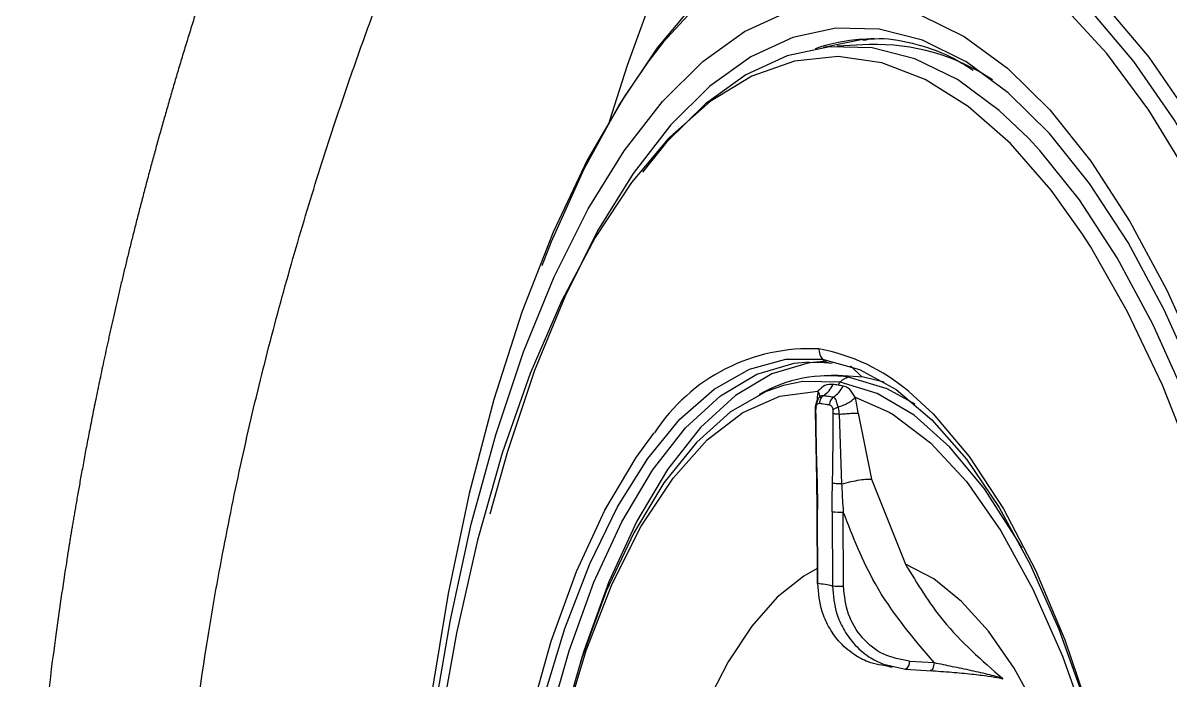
# Model space of a CAD drawing. Extents: x 525 to 613, y 487 to 635.
# Drawn here: x 598.548 to 600.127, y 550.723 to 551.628 of the extents above; entities that cross this region are included whole.
import ezdxf

# ---------------------------------------------------------------- set-up
doc = ezdxf.new("R2010")
doc.units = 0
doc.header["$MEASUREMENT"] = 0
doc.layers.add('1', color=4, linetype='Continuous')
doc.layers.add('STD TEST', color=3, linetype='Continuous')

# ---------------------------------------------------------------- blocks, each defined once
blk = doc.blocks.new('2023 VANGUARD')
at = {"layer": '1', "color": 3, "linetype": 'Continuous', "lineweight": 25}
for p, q in [((30.7426, -41.0856), (30.7528, -41.085)), ((30.7529, -41.0929), (30.7089, -41.0952)), ((30.7429, -41.5502), (30.7272, -41.5354)), ((30.7098, -41.5482), (30.6909, -41.5489)), ((30.7098, -41.5482), (30.7448, -41.5505)), ((30.7448, -41.5505), (30.7734, -41.5573)), ((30.7336, -41.5784), (30.7805, -41.599)), ((30.6836, -41.5793), (30.6835, -41.5793)), ((30.6782, -41.5971), (30.6801, -41.6933)), ((30.7113, -41.6019), (30.7149, -41.6979)), ((30.7377, -41.6002), (30.7559, -41.6914)), ((30.6801, -41.6933), (30.6809, -41.7324)), ((30.7559, -41.6914), (30.8026, -41.8082)), ((30.6809, -41.7324), (30.6807, -41.7325)), ((30.6807, -41.7325), (30.6811, -41.8348)), ((30.682, -41.8351), (30.6817, -41.7329)), ((30.7019, -41.7361), (30.7022, -41.8384)), ((30.7175, -41.8388), (30.7171, -41.7365)), ((30.8081, -41.9417), (30.8421, -41.9439)), ((30.7727, -41.9462), (30.8026, -41.9527)), ((30.78, -41.9491), (30.7844, -41.9499)), ((30.803, -41.9527), (30.8381, -41.955))]:
    blk.add_line(p, q, dxfattribs=at)
at = {"layer": '1', "color": 3, "linetype": 'Continuous', "lineweight": 25, "flags": 128}
for points in [[(31.0814, -40.3812), (31.0209, -40.3834), (30.9512, -40.3988), (30.8826, -40.4281), (30.8155, -40.471), (30.7503, -40.5273), (30.6873, -40.5966), (30.627, -40.6786), (30.5698, -40.7727), (30.5159, -40.8784), (30.4657, -40.9949), (30.4195, -41.1218), (30.3948, -41.1992)], [(30.6975, -40.9134), (30.6916, -40.9151), (30.6312, -40.9408), (30.5723, -40.98), (30.5153, -41.0324), (30.4607, -41.0976), (30.4089, -41.1751), (30.3602, -41.2644), (30.3152, -41.3646), (30.302, -41.3977)], [(31.5398, -42.8138), (31.536, -42.6557), (31.5268, -42.4981), (31.5123, -42.3421), (31.4926, -42.1889), (31.4678, -42.0398), (31.4382, -41.8957), (31.4039, -41.7579), (31.3652, -41.6274), (31.3224, -41.5052), (31.2758, -41.3921), (31.2259, -41.2891), (31.1729, -41.197), (31.1173, -41.1164), (31.0594, -41.048), (30.9999, -40.9923), (30.939, -40.9496), (30.8772, -40.9204), (30.8151, -40.9049), (30.7531, -40.9031), (30.6975, -40.9134)], [(31.5621, -42.8135), (31.5583, -42.6548), (31.5491, -42.4966), (31.5345, -42.3401), (31.5147, -42.1864), (31.4899, -42.0367), (31.4601, -41.8922), (31.4257, -41.7539), (31.3869, -41.6229), (31.3439, -41.5002), (31.2972, -41.3868), (31.2471, -41.2834), (31.1939, -41.191), (31.1381, -41.1101), (31.0801, -41.0415), (31.0203, -40.9855), (30.9592, -40.9427), (30.8972, -40.9134), (30.8972, -40.9134)], [(31.5198, -42.8133), (31.5158, -42.6522), (31.5062, -42.4917), (31.491, -42.3329), (31.4704, -42.1772), (31.4445, -42.0259), (31.4135, -41.88), (31.3777, -41.7409), (31.3374, -41.6097), (31.2928, -41.4873), (31.2444, -41.3749), (31.1926, -41.2732), (31.1377, -41.1831), (31.0801, -41.1054), (31.0205, -41.0406)], [(30.5256, -41.028), (30.469, -41.0898), (30.448, -41.1171)], [(30.3661, -41.3191), (30.4154, -41.2392), (30.4683, -41.1712), (30.5237, -41.1163), (30.5813, -41.075), (30.6405, -41.0478)], [(30.8229, -41.0518), (30.8835, -41.0817), (30.9432, -41.1255), (31.0015, -41.1829), (31.0578, -41.2534), (31.1117, -41.3364), (31.1627, -41.4311), (31.2103, -41.5368), (31.2543, -41.6526), (31.2941, -41.7774), (31.3295, -41.9102), (31.3602, -42.05), (31.3858, -42.1954), (31.4063, -42.3452), (31.4213, -42.4982), (31.4308, -42.6531), (31.4347, -42.8085)], [(30.8855, -41.1161), (30.8264, -41.0871), (30.7667, -41.0717), (30.707, -41.0704), (30.6479, -41.0831), (30.59, -41.1098), (30.5336, -41.1502), (30.4794, -41.2039), (30.4277, -41.2705), (30.3789, -41.3494), (30.3336, -41.4401), (30.2921, -41.5416), (30.2547, -41.6531), (30.2305, -41.7393)], [(30.7597, -41.0848), (30.7442, -41.0858), (30.69, -41.097)], [(30.9722, -41.2219), (30.9317, -41.1835), (30.8742, -41.1412), (30.8158, -41.1124), (30.7569, -41.0973), (30.6982, -41.096), (30.64, -41.1086), (30.5829, -41.1348), (30.5275, -41.1745), (30.474, -41.2274), (30.4408, -41.2684)], [(30.448, -41.1171), (30.4153, -41.1647), (30.3647, -41.2521), (30.3178, -41.3513), (30.2748, -41.4614), (30.2362, -41.5817), (30.2023, -41.711), (30.1733, -41.8485), (30.1494, -41.9929), (30.1309, -42.1431), (30.1179, -42.2979), (30.1173, -42.3069)], [(31.0464, -41.3542), (31.0034, -41.2936), (30.9472, -41.2291), (30.8892, -41.178), (30.83, -41.1409), (30.77, -41.118), (30.7099, -41.1096), (30.6502, -41.1158), (30.5913, -41.1364), (30.534, -41.1714), (30.4785, -41.2204), (30.4762, -41.2228)], [(31.4252, -42.8064), (31.4214, -42.6543), (31.4121, -42.5027), (31.3974, -42.353), (31.3774, -42.2063), (31.3523, -42.064), (31.3223, -41.9272), (31.2877, -41.7972), (31.2487, -41.675), (31.2057, -41.5617), (31.159, -41.4583), (31.1091, -41.3656), (31.0563, -41.2844), (31.0012, -41.2154), (30.9442, -41.1592), (30.8858, -41.1163), (30.8855, -41.1161)], [(30.4762, -41.2228), (30.4256, -41.2829), (30.3756, -41.3585), (30.329, -41.4463), (30.2862, -41.5456), (30.2476, -41.6555), (30.2136, -41.7751), (30.1845, -41.9032), (30.1605, -42.0386), (30.1418, -42.1802), (30.1287, -42.3267), (30.1211, -42.4767), (30.1193, -42.6288)], [(31.4054, -42.8053), (31.4016, -42.6556), (31.3925, -42.5063), (31.378, -42.3589), (31.3583, -42.2145), (31.3336, -42.0743), (31.304, -41.9397), (31.2699, -41.8117), (31.2315, -41.6914), (31.1891, -41.5798), (31.1432, -41.478), (31.0941, -41.3867), (31.0421, -41.3067), (30.9879, -41.2388), (30.9722, -41.2219)], [(30.1122, -42.624), (30.1139, -42.4693), (30.1213, -42.3168), (30.1342, -42.1677), (30.1526, -42.0233), (30.1763, -41.8848), (30.2051, -41.7533), (30.2387, -41.6301), (30.2769, -41.5162), (30.3193, -41.4125), (30.3656, -41.3199), (30.3661, -41.3191)], [(31.3828, -42.8051), (31.3789, -42.6522), (31.3693, -42.4998), (31.3541, -42.3494), (31.3334, -42.2023), (31.3075, -42.0599), (31.2765, -41.9234), (31.2408, -41.7941), (31.2006, -41.6732), (31.1564, -41.5617), (31.1085, -41.4607), (31.0573, -41.3711), (31.0464, -41.3542)], [(30.3801, -43.5397), (30.3445, -43.4411), (30.313, -43.334), (30.286, -43.2196), (30.2639, -43.0994), (30.2468, -42.9748), (30.235, -42.8471), (30.2286, -42.718), (30.2277, -42.5888), (30.2323, -42.4612), (30.2424, -42.3366), (30.2578, -42.2165), (30.2783, -42.1022), (30.3038, -41.9952), (30.3338, -41.8967), (30.3681, -41.8078), (30.4063, -41.7296), (30.4479, -41.663), (30.4923, -41.6088), (30.5392, -41.5675), (30.588, -41.5398), (30.638, -41.5259), (30.6887, -41.526)], [(30.2429, -42.6532), (30.2449, -42.5207), (30.2527, -42.3907), (30.2664, -42.2649), (30.2855, -42.1447), (30.3101, -42.0318), (30.3396, -41.9274), (30.3739, -41.8331), (30.4123, -41.7498), (30.4545, -41.6788), (30.4999, -41.6208), (30.5479, -41.5766), (30.598, -41.5468), (30.6495, -41.5317), (30.67, -41.5299)], [(30.6907, -41.5292), (30.6702, -41.531), (30.6187, -41.5461), (30.5686, -41.5759), (30.5205, -41.6201), (30.4751, -41.6781), (30.433, -41.7492), (30.3945, -41.8324), (30.3603, -41.9268), (30.3552, -41.9428)], [(30.6887, -41.526), (30.7395, -41.5401), (30.7898, -41.568), (30.839, -41.6094), (30.8866, -41.6638), (30.9319, -41.7305), (30.9745, -41.8089), (31.0138, -41.8979), (31.0494, -41.9965), (31.0809, -42.1037), (31.1079, -42.218), (31.13, -42.3382), (31.1471, -42.4628), (31.1589, -42.5905), (31.1653, -42.7197), (31.1662, -42.8488), (31.1652, -42.8947)], [(30.6347, -41.5622), (30.6112, -41.5705), (30.5621, -41.5986), (30.5149, -41.6408), (30.4703, -41.6965), (30.4287, -41.7651), (30.3908, -41.8457), (30.357, -41.9372), (30.3278, -42.0386), (30.3256, -42.0474)], [(30.7128, -41.5577), (30.6616, -41.5568), (30.6347, -41.5622)], [(30.9632, -41.7863), (30.9566, -41.7746), (30.9115, -41.7045), (30.8639, -41.6471), (30.8146, -41.6031), (30.764, -41.5732), (30.7128, -41.5577)], [(30.8159, -41.5881), (30.7774, -41.5667), (30.7259, -41.5511)], [(30.3324, -42.0293), (30.3634, -41.927), (30.3991, -41.8356), (30.4391, -41.7561), (30.4828, -41.6897), (30.5296, -41.6373), (30.5789, -41.5996), (30.63, -41.5772), (30.6823, -41.5702)], [(30.8074, -41.5707), (30.8409, -41.6015), (30.8905, -41.6602), (30.9376, -41.7322), (30.9816, -41.8166), (31.0219, -41.9123), (31.0581, -42.0182), (31.0897, -42.1329), (31.1163, -42.255), (31.1376, -42.3829), (31.1532, -42.515), (31.163, -42.6497), (31.167, -42.7853)], [(30.7805, -41.599), (30.7859, -41.6022), (30.8372, -41.6411), (30.8868, -41.6947), (30.9341, -41.7622), (30.9783, -41.8427), (31.0189, -41.9351), (31.0554, -42.0382), (31.0871, -42.1505)], [(30.2168, -42.6527), (30.2188, -42.5179), (30.2268, -42.3857), (30.2407, -42.2577), (30.2602, -42.1355), (30.2852, -42.0206), (30.3152, -41.9145), (30.35, -41.8186), (30.3891, -41.7339), (30.432, -41.6616), (30.457, -41.6276)], [(30.6807, -41.7325), (30.6807, -41.7326), (30.681, -41.7327), (30.6817, -41.7329)], [(30.681, -41.8144), (30.663, -41.8246), (30.6263, -41.8539), (30.5913, -41.8935), (30.5585, -41.9429), (30.5283, -42.0014), (30.501, -42.0685), (30.477, -42.1433)], [(31.0192, -42.0876), (31.0161, -42.0798), (30.9854, -42.0114), (30.9522, -41.9515), (30.9169, -41.9006), (30.8799, -41.8595), (30.8417, -41.8285), (30.8026, -41.8082)], [(30.682, -41.8351), (30.6813, -41.835), (30.6811, -41.8348), (30.6811, -41.8348)]]:
    blk.add_lwpolyline(points, dxfattribs=at)
at = {"layer": '1', "color": 3, "linetype": 'Continuous', "lineweight": 25}
for centre, radius, start, end in [((30.7626, -41.3462), 0.2614, 94.389, 108.7931), ((30.7621, -41.3805), 0.2877, 56.1431, 91.849), ((30.6712, -41.7673), 0.2557, 87.2258, 146.8789), ((30.7036, -41.5125), 0.0201, 178.1612, 222.1491), ((30.6375, -41.7687), 0.2608, 49.356, 79.8463), ((30.7013, -41.5146), 0.017, 222.308, 271.6513), ((30.6976, -41.7412), 0.1922, 81.5403, 120.0672), ((30.7284, -41.5709), 0.0205, 139.9281, 153.9081), ((30.6802, -41.7477), 0.1882, 78.7735, 80.8696), ((30.7267, -41.5691), 0.0181, 92.6422, 140.6506), ((30.7122, -41.6287), 0.1079, 264.4901, 272.5755), ((30.6696, -41.9771), 0.1425, 76.7537, 84.9924), ((30.7126, -41.7309), 0.1079, 264.4901, 272.5755), ((30.7977, -41.9435), 0.0106, 299.1018, 9.7629), ((30.8031, -41.9511), 0.00169, 255.0432, 260.5019), ((30.8372, -41.9532), 0.00169, 254.836, 260.5007)]:
    blk.add_arc(centre, radius, start, end, dxfattribs=at)
for points, knots in [([(31.7065, -42.2299), (31.6938, -42.1092), (31.678, -41.9897), (31.6406, -41.7565), (31.6193, -41.6437), (31.5715, -41.4256), (31.545, -41.3203), (31.5015, -41.1681), (31.4862, -41.1181), (31.4547, -41.0211), (31.4385, -40.9742), (31.3885, -40.8379), (31.3533, -40.753), (31.2976, -40.6347), (31.2786, -40.5968), (31.2396, -40.524), (31.2196, -40.489), (31.1179, -40.3236), (31.0326, -40.2219), (30.9202, -40.1323), (30.8973, -40.1162), (30.8515, -40.0883), (30.8286, -40.0764), (30.7596, -40.047), (30.7134, -40.0355), (30.6437, -40.0304), (30.6204, -40.0308), (30.5737, -40.0356), (30.5502, -40.0401), (30.4801, -40.0597), (30.4342, -40.0809), (30.3438, -40.1389), (30.2993, -40.1757), (30.2337, -40.2429), (30.212, -40.2674), (30.1694, -40.32), (30.1485, -40.348), (30.0465, -40.4966), (29.9721, -40.6425), (29.9054, -40.8154)], [0, 0, 0, 0, 0.0625, 0.0625, 0.125, 0.125, 0.1875, 0.1875, 0.21875, 0.21875, 0.25, 0.25, 0.3125, 0.3125, 0.34375, 0.34375, 0.375, 0.375, 0.5, 0.5, 0.53125, 0.53125, 0.5625, 0.5625, 0.625, 0.625, 0.65625, 0.65625, 0.6875, 0.6875, 0.75, 0.75, 0.8125, 0.8125, 0.84375, 0.84375, 0.875, 0.875, 1, 1, 1, 1]), ([(30.9544, -40.2888), (30.9691, -40.2969), (30.9974, -40.3122), (31.0398, -40.3465), (31.0781, -40.3833), (31.1128, -40.4218), (31.1566, -40.4761), (31.2096, -40.5526), (31.2587, -40.637), (31.2936, -40.7036), (31.3213, -40.7596), (31.3562, -40.836), (31.3981, -40.937), (31.4427, -41.0576), (31.4883, -41.1971), (31.5331, -41.3535), (31.578, -41.5352), (31.6213, -41.7444), (31.6616, -41.9822), (31.6817, -42.1542), (31.6922, -42.2438)], [0, 0, 0, 0, 0.061239, 0.117362, 0.162011, 0.197964, 0.231506, 0.306184, 0.368605, 0.390899, 0.420517, 0.459418, 0.507678, 0.565533, 0.621394, 0.683788, 0.752393, 0.827662, 0.910271, 1, 1, 1, 1]), ([(29.9054, -40.8154), (29.9027, -40.8229), (29.8972, -40.838), (29.8891, -40.8607), (29.8811, -40.8832), (29.8732, -40.9057), (29.8655, -40.9281), (29.858, -40.9504), (29.8506, -40.9725), (29.8433, -40.9945), (29.8362, -41.0164), (29.8293, -41.0381), (29.8225, -41.0597), (29.8158, -41.0811), (29.8093, -41.1023), (29.803, -41.1233), (29.7968, -41.1442), (29.7908, -41.1648), (29.7849, -41.1853), (29.7791, -41.2055), (29.7735, -41.2255), (29.7681, -41.2452), (29.7628, -41.2647), (29.7577, -41.2839), (29.7527, -41.3028), (29.7479, -41.3214), (29.7432, -41.3398), (29.7386, -41.3579), (29.7342, -41.3756), (29.7299, -41.3931), (29.7258, -41.4103), (29.7218, -41.4271), (29.7179, -41.4437), (29.7142, -41.4599), (29.7106, -41.4759), (29.7071, -41.4915), (29.7038, -41.5067), (29.7005, -41.5217), (29.6974, -41.5363), (29.6944, -41.5506), (29.6915, -41.5645), (29.6887, -41.5781), (29.686, -41.5913), (29.6834, -41.6042), (29.681, -41.6168), (29.6786, -41.629), (29.6763, -41.6408), (29.6741, -41.6523), (29.6721, -41.6634), (29.6701, -41.6741), (29.6682, -41.6845), (29.6664, -41.6945), (29.6647, -41.7042), (29.663, -41.7134), (29.6615, -41.7223), (29.66, -41.7308), (29.6586, -41.7389), (29.6573, -41.7467), (29.6561, -41.754), (29.6549, -41.761), (29.6538, -41.7676), (29.6528, -41.7738), (29.6519, -41.7796), (29.651, -41.785), (29.6502, -41.79), (29.6494, -41.7946), (29.6488, -41.7989), (29.6428, -41.8368), (29.629, -41.9308), (29.6145, -42.0547), (29.6006, -42.2088), (29.5918, -42.3528), (29.5876, -42.5162), (29.5882, -42.6625), (29.5933, -42.8094), (29.601, -42.93), (29.609, -43.0237), (29.6157, -43.091), (29.6232, -43.1578), (29.6316, -43.2243), (29.6408, -43.2903), (29.6509, -43.3559), (29.6617, -43.4211), (29.6733, -43.4858), (29.6856, -43.5502), (29.6987, -43.6142), (29.7125, -43.6777), (29.7269, -43.7407), (29.742, -43.803), (29.7576, -43.8645), (29.7737, -43.925), (29.7903, -43.9846), (29.8072, -44.0432), (29.8246, -44.1009), (29.8423, -44.1578), (29.8604, -44.2137), (29.8787, -44.2688), (29.8974, -44.323), (29.9162, -44.3764), (29.9353, -44.4288), (29.9546, -44.4805), (29.9676, -44.5142), (29.9741, -44.531)], [0, 0, 0, 0, 0.007666, 0.015229, 0.02269, 0.030048, 0.037305, 0.044461, 0.051516, 0.058471, 0.065326, 0.07208, 0.078735, 0.085291, 0.091747, 0.098105, 0.104363, 0.110522, 0.116583, 0.122544, 0.128405, 0.134158, 0.139803, 0.14534, 0.15077, 0.156094, 0.161312, 0.166424, 0.171432, 0.176335, 0.181133, 0.185828, 0.190419, 0.194906, 0.199291, 0.203572, 0.20775, 0.211826, 0.215799, 0.21967, 0.223438, 0.227104, 0.230667, 0.234128, 0.237488, 0.240744, 0.243899, 0.246951, 0.249902, 0.252749, 0.255495, 0.258138, 0.260678, 0.263116, 0.265452, 0.267684, 0.269814, 0.271841, 0.273765, 0.275587, 0.277305, 0.27892, 0.280431, 0.28184, 0.283145, 0.284346, 0.285444, 0.286439, 0.313851, 0.358143, 0.380475, 0.429378, 0.464908, 0.500564, 0.536472, 0.572339, 0.588948, 0.605504, 0.622021, 0.638508, 0.654978, 0.671441, 0.687907, 0.704388, 0.720892, 0.737432, 0.754017, 0.770631, 0.787235, 0.803793, 0.820271, 0.836688, 0.85306, 0.869399, 0.885714, 0.902013, 0.918307, 0.934603, 0.950912, 0.967242, 0.983601, 1, 1, 1, 1]), ([(30.1641, -44.3782), (30.1609, -44.3702), (30.1544, -44.3544), (30.1449, -44.3305), (30.1354, -44.3066), (30.1261, -44.2828), (30.117, -44.2591), (30.1079, -44.2354), (30.0991, -44.2119), (30.0904, -44.1884), (30.0818, -44.165), (30.0734, -44.1417), (30.0651, -44.1186), (30.057, -44.0955), (30.049, -44.0725), (30.0412, -44.0497), (30.0335, -44.027), (30.026, -44.0044), (30.0187, -43.982), (30.0115, -43.9597), (30.0045, -43.9375), (29.9976, -43.9155), (29.9908, -43.8937), (29.9843, -43.872), (29.9779, -43.8504), (29.9716, -43.8291), (29.9655, -43.8079), (29.9595, -43.7869), (29.9537, -43.7661), (29.948, -43.7454), (29.9425, -43.7249), (29.9371, -43.7047), (29.9319, -43.6846), (29.9268, -43.6648), (29.9218, -43.6452), (29.9171, -43.6259), (29.9124, -43.6068), (29.9079, -43.588), (29.9036, -43.5695), (29.8994, -43.5512), (29.8953, -43.5333), (29.8914, -43.5156), (29.8876, -43.4982), (29.8839, -43.4811), (29.8804, -43.4643), (29.877, -43.4478), (29.8737, -43.4315), (29.8705, -43.4156), (29.8675, -43.4), (29.8646, -43.3847), (29.8617, -43.3697), (29.859, -43.355), (29.8564, -43.3406), (29.8539, -43.3265), (29.8515, -43.3127), (29.8492, -43.2992), (29.847, -43.286), (29.8448, -43.2732), (29.8428, -43.2606), (29.8409, -43.2484), (29.839, -43.2365), (29.8372, -43.2249), (29.8355, -43.2137), (29.8339, -43.2027), (29.8323, -43.1921), (29.8308, -43.1818), (29.8294, -43.1718), (29.8281, -43.1622), (29.8268, -43.1528), (29.8256, -43.1438), (29.8245, -43.1352), (29.8234, -43.1268), (29.8223, -43.1188), (29.8214, -43.1111), (29.8205, -43.1038), (29.8196, -43.0968), (29.8188, -43.0901), (29.818, -43.0837), (29.8173, -43.0777), (29.8166, -43.072), (29.816, -43.0667), (29.8154, -43.0617), (29.8149, -43.057), (29.8144, -43.0527), (29.814, -43.0487), (29.8136, -43.045), (29.8051, -42.9676), (29.7924, -42.8148), (29.786, -42.5867), (29.7919, -42.36), (29.8099, -42.1364), (29.8356, -41.9451), (29.8636, -41.7856), (29.8904, -41.6563), (29.9202, -41.5307), (29.9529, -41.4089), (29.9878, -41.2911), (30.0172, -41.2003), (30.0398, -41.1343), (30.0551, -41.0911), (30.0705, -41.0486), (30.086, -41.007), (30.0964, -40.9799), (30.1017, -40.9664)], [0, 0, 0, 0, 0.008579, 0.017051, 0.025417, 0.03368, 0.041839, 0.049898, 0.057858, 0.065719, 0.073483, 0.081151, 0.088725, 0.096205, 0.103593, 0.110888, 0.118093, 0.125208, 0.132234, 0.139171, 0.14602, 0.152782, 0.159457, 0.166046, 0.172549, 0.178967, 0.1853, 0.191549, 0.19772, 0.203808, 0.209813, 0.215732, 0.221564, 0.227306, 0.232957, 0.238515, 0.24398, 0.24935, 0.254624, 0.2598, 0.264879, 0.269862, 0.27475, 0.279542, 0.28424, 0.288843, 0.293353, 0.297769, 0.302092, 0.306323, 0.310461, 0.314508, 0.318462, 0.322326, 0.326098, 0.329778, 0.333368, 0.336867, 0.340276, 0.343594, 0.346822, 0.349959, 0.353007, 0.355964, 0.358831, 0.361608, 0.364296, 0.366893, 0.3694, 0.371817, 0.374145, 0.376382, 0.37853, 0.380588, 0.382555, 0.384433, 0.38622, 0.387918, 0.389525, 0.391042, 0.392469, 0.393806, 0.395053, 0.396209, 0.397275, 0.39825, 0.399136, 0.459164, 0.519343, 0.579041, 0.638856, 0.699148, 0.736725, 0.774168, 0.811567, 0.84908, 0.886805, 0.924526, 0.939613, 0.954699, 0.96979, 0.984889, 1, 1, 1, 1]), ([(30.744, -41.0868), (30.7493, -41.086), (30.7718, -41.0828), (30.8118, -41.0899), (30.8572, -41.1038), (30.8856, -41.1216), (30.896, -41.1281)], [0, 0, 0, 0, 0.108059, 0.455551, 0.80088, 1, 1, 1, 1]), ([(30.6679, -41.5313), (30.673, -41.5306), (30.6833, -41.5293), (30.6937, -41.5307), (30.6989, -41.5314)], [0, 0, 0, 0, 0.495617, 1, 1, 1, 1]), ([(30.7032, -41.5609), (30.6994, -41.5608), (30.6922, -41.5605), (30.6854, -41.5671), (30.6823, -41.5702)], [0, 0, 0, 0, 0.529808, 1, 1, 1, 1]), ([(30.6897, -41.5764), (30.6925, -41.5743), (30.6979, -41.5701), (30.7015, -41.5639), (30.7032, -41.5609)], [0, 0, 0, 0, 0.502809, 1, 1, 1, 1]), ([(30.71, -41.5619), (30.7088, -41.5617), (30.7065, -41.5613), (30.7042, -41.561), (30.7032, -41.5609)], [0, 0, 0, 0, 0.5600928, 1, 1, 1, 1]), ([(30.7034, -41.5786), (30.7062, -41.5765), (30.7116, -41.5723), (30.7151, -41.5661), (30.7168, -41.5631)], [0, 0, 0, 0, 0.502816, 1, 1, 1, 1]), ([(30.7336, -41.5784), (30.7312, -41.5745), (30.7261, -41.566), (30.72, -41.5641), (30.7168, -41.5631)], [0, 0, 0, 0, 0.468065, 1, 1, 1, 1]), ([(30.6847, -41.5781), (30.6839, -41.5789), (30.6825, -41.5803), (30.6808, -41.5831), (30.6795, -41.5862), (30.679, -41.5884), (30.6788, -41.5895)], [0, 0, 0, 0, 0.254728, 0.507101, 0.755807, 1, 1, 1, 1]), ([(30.6897, -41.5764), (30.689, -41.5764), (30.6873, -41.5764), (30.6845, -41.578), (30.6817, -41.5815), (30.6807, -41.5853), (30.6802, -41.5874)], [0, 0, 0, 0, 0.210808, 0.445743, 0.703445, 1, 1, 1, 1]), ([(30.6823, -41.5702), (30.6817, -41.5735), (30.681, -41.5779), (30.6812, -41.5829), (30.6812, -41.5842)], [0, 0, 0, 0, 0.738759, 1, 1, 1, 1]), ([(30.6851, -41.5793), (30.6851, -41.5778), (30.6851, -41.5748), (30.6832, -41.5717), (30.6823, -41.5702)], [0, 0, 0, 0, 0.508274, 1, 1, 1, 1]), ([(30.6897, -41.5764), (30.689, -41.577), (30.6874, -41.5782), (30.6857, -41.5808), (30.6846, -41.5837), (30.6844, -41.5857), (30.6844, -41.5867)], [0, 0, 0, 0, 0.245697, 0.5, 0.754303, 1, 1, 1, 1]), ([(30.7034, -41.5786), (30.7009, -41.5782), (30.6963, -41.5774), (30.6917, -41.5767), (30.6897, -41.5764)], [0, 0, 0, 0, 0.559999, 1, 1, 1, 1]), ([(30.7034, -41.5786), (30.7027, -41.5792), (30.7011, -41.5804), (30.6994, -41.583), (30.6983, -41.5859), (30.6981, -41.5879), (30.6981, -41.5889)], [0, 0, 0, 0, 0.245697, 0.5, 0.754303, 1, 1, 1, 1]), ([(30.71, -41.5922), (30.7095, -41.59), (30.7085, -41.5858), (30.7069, -41.5816), (30.7054, -41.5793), (30.7041, -41.5788), (30.7034, -41.5786)], [0, 0, 0, 0, 0.297153, 0.554926, 0.789648, 1, 1, 1, 1]), ([(30.71, -41.5922), (30.7126, -41.5912), (30.718, -41.5892), (30.7248, -41.5857), (30.7302, -41.582), (30.7325, -41.5796), (30.7336, -41.5784)], [0, 0, 0, 0, 0.249676, 0.503855, 0.756033, 1, 1, 1, 1]), ([(30.7377, -41.6002), (30.7372, -41.5965), (30.7361, -41.5889), (30.7344, -41.582), (30.7336, -41.5784)], [0, 0, 0, 0, 0.495801, 1, 1, 1, 1]), ([(30.6788, -41.5894), (30.6786, -41.5906), (30.6782, -41.5931), (30.6782, -41.5958), (30.6782, -41.5971)], [0, 0, 0, 0, 0.501204, 1, 1, 1, 1]), ([(30.6802, -41.5874), (30.6799, -41.5877), (30.6791, -41.5883), (30.6787, -41.5894), (30.6788, -41.5906), (30.6793, -41.5915), (30.6796, -41.5919)], [0, 0, 0, 0, 0.247007, 0.5, 0.752993, 1, 1, 1, 1]), ([(30.6796, -41.5919), (30.6794, -41.5929), (30.6791, -41.5946), (30.6791, -41.5965), (30.6791, -41.5973)], [0, 0, 0, 0, 0.562763, 1, 1, 1, 1]), ([(30.6796, -41.5919), (30.6798, -41.591), (30.6803, -41.589), (30.682, -41.5869), (30.6835, -41.5868), (30.6844, -41.5867)], [0, 0, 0, 0, 0.243345, 0.515967, 1, 1, 1, 1]), ([(30.6844, -41.5867), (30.6869, -41.5871), (30.6915, -41.5879), (30.6961, -41.5886), (30.6981, -41.5889)], [0, 0, 0, 0, 0.5599999, 1, 1, 1, 1]), ([(30.6981, -41.5889), (30.6987, -41.5891), (30.6998, -41.5895), (30.7013, -41.5911), (30.7023, -41.5932), (30.7027, -41.5948), (30.7029, -41.5956)], [0, 0, 0, 0, 0.316237, 0.605106, 0.810922, 1, 1, 1, 1]), ([(30.71, -41.5922), (30.7092, -41.5924), (30.7077, -41.5929), (30.7057, -41.5938), (30.704, -41.5947), (30.7033, -41.5953), (30.7029, -41.5956)], [0, 0, 0, 0, 0.247007, 0.5, 0.752993, 1, 1, 1, 1]), ([(30.71, -41.5922), (30.7103, -41.5937), (30.7109, -41.5969), (30.7112, -41.6002), (30.7113, -41.6019)], [0, 0, 0, 0, 0.494345, 1, 1, 1, 1]), ([(30.6791, -41.5973), (30.6793, -41.6153), (30.6797, -41.6472), (30.6806, -41.6792), (30.681, -41.6933)], [0, 0, 0, 0, 0.559998, 1, 1, 1, 1]), ([(30.7023, -41.6968), (30.7026, -41.679), (30.7032, -41.6472), (30.7033, -41.6153), (30.7034, -41.6012)], [0, 0, 0, 0, 0.559997, 1, 1, 1, 1]), ([(30.7034, -41.6012), (30.7034, -41.6002), (30.7033, -41.5983), (30.7031, -41.5964), (30.7029, -41.5956)], [0, 0, 0, 0, 0.557139, 1, 1, 1, 1]), ([(30.7113, -41.6019), (30.7105, -41.6019), (30.7088, -41.6018), (30.7065, -41.6016), (30.7046, -41.6015), (30.7038, -41.6013), (30.7034, -41.6012)], [0, 0, 0, 0, 0.246698, 0.5, 0.753302, 1, 1, 1, 1]), ([(30.7113, -41.6019), (30.7142, -41.6016), (30.72, -41.6011), (30.7275, -41.6005), (30.7337, -41.6002), (30.7364, -41.6002), (30.7377, -41.6002)], [0, 0, 0, 0, 0.249775, 0.504218, 0.756467, 1, 1, 1, 1]), ([(30.681, -41.6933), (30.6812, -41.7007), (30.6815, -41.7139), (30.6816, -41.7271), (30.6817, -41.7329)], [0, 0, 0, 0, 0.559985, 1, 1, 1, 1]), ([(30.7019, -41.7361), (30.7019, -41.7287), (30.7019, -41.7156), (30.7022, -41.7025), (30.7023, -41.6968)], [0, 0, 0, 0, 0.559985, 1, 1, 1, 1]), ([(30.7149, -41.6979), (30.7136, -41.6979), (30.711, -41.6979), (30.7073, -41.6976), (30.7041, -41.6972), (30.7029, -41.6969), (30.7023, -41.6968)], [0, 0, 0, 0, 0.243098, 0.5, 0.756902, 1, 1, 1, 1]), ([(30.7149, -41.6979), (30.7191, -41.6968), (30.7278, -41.6945), (30.7401, -41.6921), (30.7501, -41.691), (30.754, -41.6913), (30.7559, -41.6914)], [0, 0, 0, 0, 0.250711, 0.510511, 0.764609, 1, 1, 1, 1]), ([(30.7149, -41.6979), (30.7152, -41.7052), (30.7158, -41.718), (30.7167, -41.7309), (30.7171, -41.7365)], [0, 0, 0, 0, 0.561456, 1, 1, 1, 1]), ([(30.8421, -41.9439), (30.8129, -41.9093), (30.7606, -41.8475), (30.7304, -41.7704), (30.7171, -41.7365)], [0, 0, 0, 0, 0.559798, 1, 1, 1, 1]), ([(30.8026, -41.8082), (30.819, -41.8352), (30.8556, -41.8954), (30.9078, -41.9407), (30.9367, -41.9657)], [0, 0, 0, 0, 0.447508, 1, 1, 1, 1]), ([(30.7808, -41.9492), (30.7708, -41.9477), (30.7535, -41.9451), (30.7297, -41.9322), (30.7109, -41.9157), (30.6967, -41.895), (30.6851, -41.8689), (30.6832, -41.8482), (30.682, -41.8351)], [0, 0, 0, 0, 0.189178, 0.329349, 0.49967, 0.644705, 0.776575, 1, 1, 1, 1]), ([(30.7022, -41.8384), (30.7034, -41.8514), (30.7053, -41.8721), (30.717, -41.8983), (30.7314, -41.9188), (30.7504, -41.9359), (30.7658, -41.943), (30.7727, -41.9462)], [0, 0, 0, 0, 0.275281, 0.437631, 0.616117, 0.826748, 1, 1, 1, 1]), ([(30.8081, -41.9417), (30.796, -41.9395), (30.7718, -41.9351), (30.7422, -41.9112), (30.7216, -41.878), (30.7188, -41.8518), (30.7175, -41.8388)], [0, 0, 0, 0, 0.249698, 0.500188, 0.750582, 1, 1, 1, 1]), ([(30.8367, -41.9549), (30.8466, -41.9555), (30.8652, -41.9568), (30.8926, -41.9594), (30.9162, -41.9621), (30.9282, -41.9643), (30.9337, -41.9653)], [0, 0, 0, 0, 0.305289, 0.576375, 0.807463, 1, 1, 1, 1]), ([(30.8421, -41.9439), (30.8504, -41.9455), (30.8669, -41.9489), (30.8929, -41.9544), (30.9144, -41.9592), (30.9277, -41.9627), (30.9338, -41.9646), (30.9357, -41.9653), (30.9367, -41.9657)], [0, 0, 0, 0, 0.257263, 0.515312, 0.767777, 0.887979, 0.944767, 1, 1, 1, 1]), ([(30.9337, -41.9653), (30.9346, -41.9656), (30.9363, -41.9663), (30.9365, -41.9659), (30.9367, -41.9657)], [0, 0, 0, 0, 0.507105, 1, 1, 1, 1])]:
    blk.add_open_spline(points, degree=3, knots=knots, dxfattribs=at)
blk.add_open_spline([(30.8421, -41.9439), (30.842, -41.9454), (30.8416, -41.9485), (30.8403, -41.9522), (30.8386, -41.9546), (30.8375, -41.9548), (30.8369, -41.9549)], degree=3, dxfattribs=at)
blk = doc.blocks.new('2026 Vanguard')
at = {"layer": 'STD TEST', "color": 1}
blk.add_blockref('2023 VANGUARD', (44.1613, 88.209), dxfattribs=at)

msp = doc.modelspace()

# ---------------------------------------------------------------- block references
at = {"layer": '1'}
msp.add_blockref('2026 Vanguard', (524.7985, 504.4821), dxfattribs=at)

doc.saveas('drawing.dxf')
